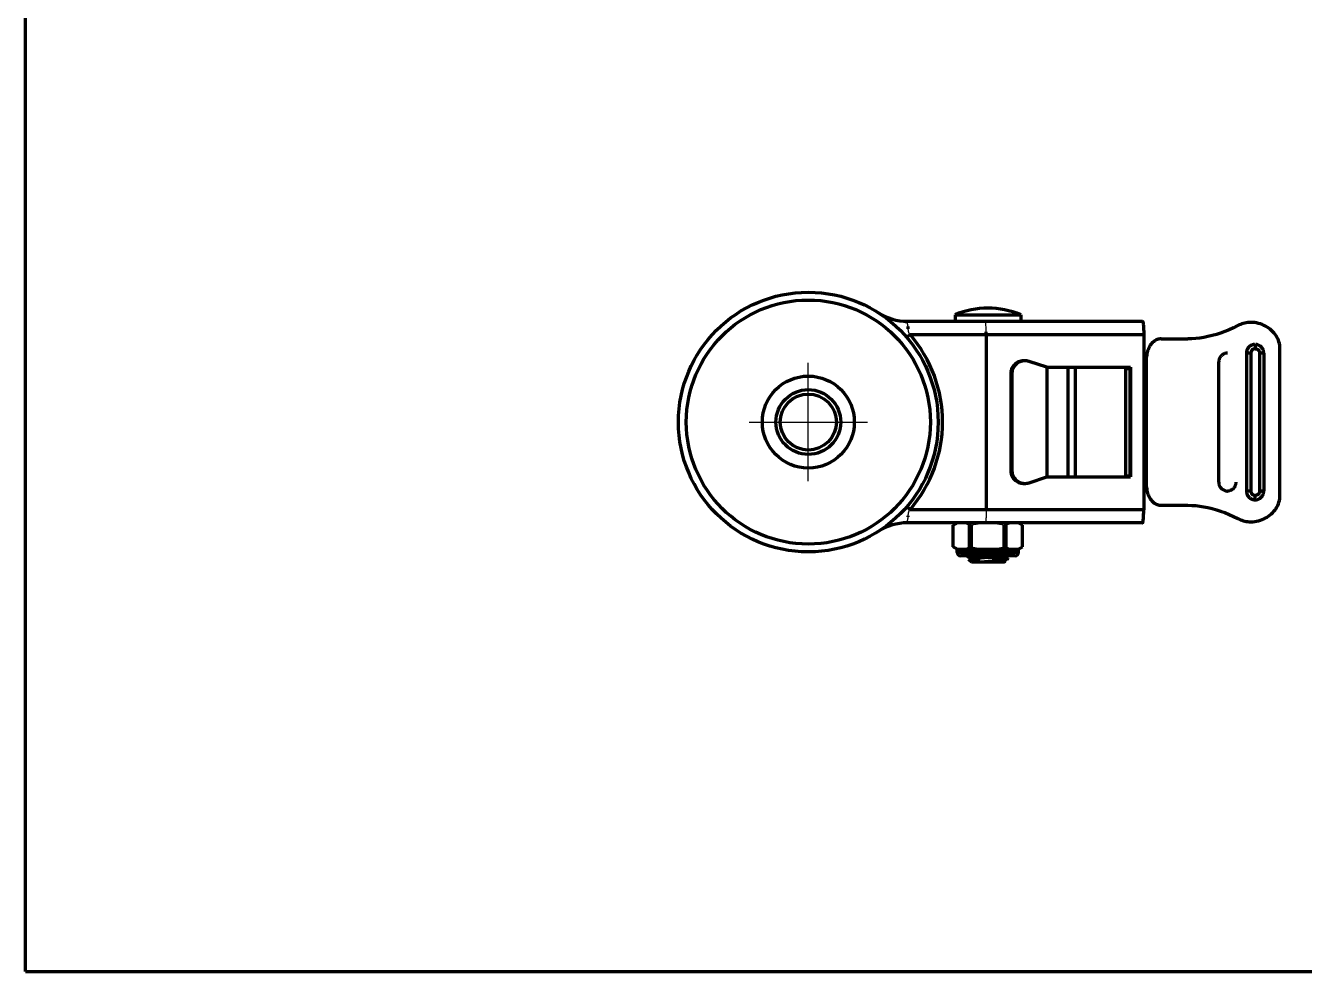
# Model space of a CAD drawing. Header units: millimetres. Extents: x 0 to 559, y 0 to 432.
# Drawn here: x 0 to 292, y 0 to 215.9 of the extents above; entities that cross this region are included whole.
import ezdxf

# ---------------------------------------------------------------- set-up
doc = ezdxf.new("R2010")
doc.units = ezdxf.units.MM
doc.linetypes.add('EB_DASHDOT', pattern=[39, 30, -3, 3, -3])
for name, color, linetype, lineweight in [('CAXA0', 7, 'Continuous', 70), ('CAXA1', 1, 'EB_DASHDOT', 25), ('CAXA3', 7, 'Continuous', 25)]:
    doc.layers.add(name, color=color, linetype=linetype, lineweight=lineweight)

msp = doc.modelspace()

# ---------------------------------------------------------------- linework, layer by layer
at = {"layer": 'CAXA0', "color": 7, "linetype": 'Continuous', "lineweight": 70}
for p, q in [((0, 0), (0, 431.8)), ((212.253416, 149.895975), (212.253416, 148.395975)), ((212.253416, 149.895975), (227.253416, 149.895975)), ((227.253416, 149.895975), (227.253416, 148.395975)), ((201.296664, 148.140371), (201.274506, 148.184)), ((201.322406, 148.393323), (201.326211, 148.39424)), ((201.326211, 148.39424), (201.330251, 148.395179)), ((201.330251, 148.395179), (201.33202, 148.39558)), ((201.333772, 148.395975), (255.085444, 148.395975)), ((201.536537, 147.10771), (201.526617, 147.218151)), ((201.545828, 146.99361), (201.536537, 147.10771)), ((201.564266, 146.760248), (201.545828, 146.99361)), ((201.574208, 146.64359), (201.564266, 146.760248)), ((219.222435, 148.395975), (255.085444, 148.395975)), ((279.817809, 148.145975), (279.529233, 148.139487)), ((201.223465, 144.743485), (201.981262, 145.395975)), ((201.980611, 145.395975), (219.353417, 145.395975)), ((219.352634, 145.70975), (219.350495, 146.020058)), ((219.352634, 145.70975), (219.353417, 105.395975)), ((219.353417, 145.395975), (255.346911, 145.395975)), ((255.346911, 145.395975), (255.346911, 105.395975)), ((259.33145, 144.395975), (265.39688, 144.395975)), ((279.814575, 141.145975), (278.805516, 141.145975)), ((278.805516, 141.145975), (278.805516, 109.645975)), ((278.863717, 141.623776), (278.830117, 141.458628)), ((279.814575, 141.145975), (279.814575, 109.645975)), ((282.751505, 141.145975), (281.824367, 141.145975)), ((281.824367, 141.145975), (281.824367, 109.645975)), ((282.751505, 141.145975), (282.751505, 109.645975)), ((286.457519, 108.645975), (286.457519, 142.145975)), ((233.193997, 137.895975), (229.155332, 139.242948)), ((233.193997, 137.895975), (252.358327, 137.895975)), ((233.193997, 137.895975), (233.193997, 112.895975)), ((238.017102, 137.895975), (238.017102, 112.895975)), ((239.721743, 137.895975), (239.721743, 112.895975)), ((251.199555, 137.895975), (251.199555, 137.645975)), ((251.199555, 137.645975), (252.140437, 137.645975)), ((251.199555, 137.645975), (251.199555, 113.145975)), ((252.140437, 137.895975), (252.140437, 112.895975)), ((252.358327, 137.895975), (252.358327, 112.895975)), ((255.346911, 137.645975), (255.916916, 137.645975)), ((255.916916, 139.395975), (255.916916, 111.395975)), ((272.506177, 111.645975), (272.506177, 139.145975)), ((224.962973, 136.395975), (224.962973, 114.395975)), ((224.962973, 136.395975), (225.22444, 136.395975)), ((225.22444, 136.395975), (225.22444, 114.395975)), ((224.962973, 114.395975), (225.22444, 114.395975)), ((229.155332, 111.549001), (233.193997, 112.895975)), ((233.193997, 112.895975), (252.358327, 112.895975)), ((251.199555, 113.145975), (252.140437, 113.145975)), ((251.199555, 113.145975), (251.199555, 112.895975)), ((255.346911, 113.145975), (255.916916, 113.145975)), ((279.814575, 109.645975), (278.805516, 109.645975)), ((282.751505, 109.645975), (281.824367, 109.645975)), ((201.981262, 105.395975), (201.223465, 106.048465)), ((219.353417, 105.395975), (201.980287, 105.395975)), ((255.346911, 105.395975), (219.353417, 105.395975)), ((259.33145, 106.395975), (265.39688, 106.395975)), ((201.261357, 102.581698), (201.27458, 102.608098)), ((201.27458, 102.608098), (201.296735, 102.651722)), ((201.296735, 102.651722), (201.312663, 102.683667)), ((201.330249, 102.396771), (201.326208, 102.39771)), ((201.333499, 102.396037), (201.330249, 102.396771)), ((255.085444, 102.395975), (201.333772, 102.395975)), ((201.541199, 103.740319), (201.564224, 104.031295)), ((211.831516, 101.863716), (212.753416, 102.395975)), ((255.085444, 102.395975), (219.222435, 102.395975)), ((227.67139, 101.865982), (226.753416, 102.395975)), ((279.529234, 102.652475), (279.817809, 102.645975)), ((211.83675, 101.863716), (211.831516, 101.863716)), ((211.831516, 96.928234), (211.831516, 101.863716)), ((211.83675, 96.928234), (211.83675, 101.863716)), ((215.545725, 101.863716), (216.04444, 101.863716)), ((215.545725, 96.928234), (215.545725, 101.863716)), ((216.04444, 96.928234), (216.04444, 101.863716)), ((223.462391, 101.863716), (223.961106, 101.863716)), ((223.462391, 96.928234), (223.462391, 101.863716)), ((223.961106, 96.928234), (223.961106, 101.863716)), ((227.675316, 101.863716), (227.670081, 101.863716)), ((227.670081, 96.928234), (227.670081, 101.863716)), ((227.675316, 96.928234), (227.675316, 101.863716)), ((211.83675, 96.928234), (211.831516, 96.928234)), ((212.753416, 96.395975), (211.831516, 96.928234)), ((212.753416, 96.395975), (226.753416, 96.395975)), ((212.753416, 95.645975), (212.753416, 96.395975)), ((215.545725, 96.928234), (216.04444, 96.928234)), ((223.462391, 96.928234), (223.961106, 96.928234)), ((226.753416, 96.395975), (227.675316, 96.928234)), ((226.753416, 95.645975), (226.753416, 96.395975)), ((227.675316, 96.928234), (227.670081, 96.928234)), ((226.753416, 95.645975), (212.753416, 95.645975)), ((226.003416, 94.895975), (213.503416, 94.895975)), ((215.003416, 94.895975), (215.003416, 94.711851)), ((215.003416, 94.895975), (215.003416, 94.711851)), ((215.014432, 94.701009), (215.935228, 94.247496)), ((216.003416, 93.395975), (215.362, 94.03739)), ((215.981342, 94.263753), (215.373153, 94.049517)), ((215.87648, 94.80989), (216.243123, 94.829498)), ((216.348546, 94.120623), (216.01869, 94.105547)), ((216.243123, 94.829498), (216.662979, 94.849105)), ((216.733456, 94.135588), (216.348546, 94.120623)), ((216.662979, 94.849105), (217.129682, 94.868713)), ((217.16737, 94.150475), (216.733456, 94.135588)), ((216.934829, 94.361753), (217.314356, 94.383845)), ((217.898366, 94.172788), (217.16737, 94.150475)), ((217.314356, 94.383845), (217.740801, 94.405936)), ((217.740801, 94.405936), (218.205961, 94.428028)), ((218.205961, 94.428028), (218.956555, 94.461165)), ((220.490734, 93.50454), (218.583072, 93.444957)), ((219.054675, 93.485666), (218.583072, 93.444957)), ((218.956555, 94.461165), (221.034262, 94.549531)), ((219.798728, 93.546531), (219.054675, 93.485666)), ((221.066573, 93.647469), (219.798728, 93.546531)), ((220.406077, 93.522278), (221.406749, 93.56646)), ((221.433986, 93.534558), (220.490734, 93.50454)), ((221.823644, 94.277193), (220.718309, 94.247466)), ((221.034262, 94.549531), (221.745894, 94.582668)), ((221.558266, 93.687673), (221.066573, 93.647469)), ((221.406749, 93.56646), (221.864085, 93.588552)), ((222.082133, 93.557058), (221.433986, 93.534558)), ((222.028289, 93.72778), (221.558266, 93.687673)), ((221.745894, 94.582668), (222.174261, 94.60476)), ((222.57491, 94.299356), (221.823644, 94.277193)), ((221.864085, 93.588552), (222.28082, 93.610643)), ((222.468441, 93.76779), (222.028289, 93.72778)), ((222.466488, 93.571818), (222.082133, 93.557058)), ((222.174261, 94.60476), (222.556061, 94.626851)), ((222.28082, 93.610643), (222.648938, 93.632735)), ((222.807749, 93.586427), (222.466488, 93.571818)), ((223.025932, 94.314139), (222.57491, 94.299356)), ((223.102855, 93.600951), (222.807749, 93.586427)), ((223.429437, 94.32897), (223.025932, 94.314139)), ((223.779513, 94.343912), (223.429437, 94.32897)), ((223.503416, 93.395975), (223.774487, 93.667046)), ((223.538651, 94.731255), (223.872942, 94.895975)), ((223.538651, 93.731255), (224.106444, 94.010984)), ((223.782187, 94.673283), (223.571604, 94.747496)), ((223.762343, 93.680274), (223.571604, 93.747496)), ((224.48181, 94.427036), (223.782187, 94.673283)), ((224.141602, 94.034161), (224.503416, 94.395975)), ((224.479804, 94.395975), (224.500293, 94.40608)), ((224.479804, 94.395975), (224.503416, 94.395975)), ((224.501653, 94.416187), (224.48181, 94.427036)), ((224.500293, 94.40608), (224.503416, 94.411847)), ((224.503416, 94.411847), (224.501653, 94.416187)), ((224.503416, 94.411851), (224.503416, 94.395975)), ((223.503416, 93.395975), (216.003416, 93.395975)), ((0, 0), (558.8, 0))]:
    msp.add_line(p, q, dxfattribs=at)
for points in [[(255.085444, 148.395975), (255.108514, 148.383843), (255.131071, 148.349769), (255.153116, 148.293752), (255.174808, 148.215038), (255.195988, 148.114381), (255.216177, 147.994051), (255.235354, 147.853602), (255.253542, 147.69348), (255.270329, 147.517295), (255.285684, 147.324683), (255.29964, 147.116008), (255.311881, 146.895975), (255.322368, 146.664326), (255.331141, 146.421319), (255.338002, 146.172432), (255.342884, 145.919492), (255.345854, 145.660673), (255.346911, 145.395975)], [(276.829364, 147.420168), (275.83719, 146.922771), (274.849995, 146.47175), (273.868858, 146.067105), (272.895772, 145.710098), (271.930848, 145.399467), (270.972387, 145.131428), (270.021291, 144.90524), (269.078878, 144.721645), (268.144222, 144.579077), (267.21785, 144.477015), (266.301662, 144.415981), (265.39688, 144.395975)], [(279.529233, 148.139487), (279.461446, 148.136224), (279.110268, 148.10841), (278.764323, 148.062533), (278.422584, 147.998141), (278.08616, 147.915686), (277.758285, 147.816525), (277.44005, 147.701112), (277.130405, 147.568993), (276.829364, 147.420168)], [(286.457519, 142.145975), (286.440057, 142.546708), (286.39528, 142.938747), (286.323161, 143.322091), (286.222401, 143.697643), (286.094185, 144.0645), (285.942198, 144.419955), (285.767102, 144.763249), (285.568075, 145.095141), (285.346575, 145.415198), (285.102537, 145.724186), (284.835848, 146.02134), (284.547902, 146.303928), (284.238086, 146.572526), (283.90686, 146.826558), (283.557266, 147.061564), (283.188311, 147.277693), (282.800916, 147.474796), (282.401055, 147.647971), (281.988408, 147.79665), (281.563351, 147.9214), (281.132978, 148.019028), (280.699715, 148.088467), (280.261297, 148.130782), (279.817809, 148.145975)], [(259.33145, 144.395975), (259.097651, 144.387619), (258.865624, 144.357621), (258.63541, 144.305981), (258.40457, 144.232063), (258.175681, 144.136502), (257.956074, 144.021204), (257.747229, 143.88596), (257.547242, 143.730979), (257.358067, 143.558794), (257.179723, 143.369573), (257.011694, 143.163148), (256.855034, 142.941557), (256.709451, 142.704856), (256.574736, 142.452988), (256.452023, 142.187818), (256.340923, 141.908857), (256.241357, 141.616595), (256.154887, 141.314369), (256.081437, 140.99968), (256.02069, 140.675028), (255.973841, 140.351247), (255.941209, 140.031951), (255.922252, 139.713527), (255.916916, 139.395975)], [(280.779126, 143.145789), (280.633591, 143.138502), (280.489101, 143.120668), (280.346417, 143.092409), (280.227495, 143.060436)], [(280.779174, 143.145773), (280.783411, 143.140378), (280.787672, 143.12407), (280.791843, 143.097027), (280.795851, 143.059547), (280.799662, 143.012042), (280.803272, 142.955033), (280.806604, 142.889146), (280.809615, 142.815105), (280.812338, 142.733722), (280.81467, 142.64589)], [(282.751453, 141.145975), (282.746036, 141.292842), (282.727067, 141.457667), (282.694495, 141.620379), (282.648508, 141.779838), (282.589414, 141.93508), (282.517515, 142.085106), (282.433271, 142.228817), (282.337316, 142.365125), (282.230273, 142.493015), (282.112853, 142.611589), (281.985934, 142.719996), (281.850374, 142.817437), (281.707115, 142.90323), (281.55722, 142.976781), (281.40171, 143.037545), (281.241676, 143.085113), (281.078329, 143.119179), (280.912828, 143.13949), (280.779231, 143.145772)], [(274.447474, 141.145478), (274.302197, 141.136942), (274.139273, 141.114454), (273.9786, 141.078405), (273.821309, 141.029045), (273.668575, 140.966688), (273.521472, 140.891718), (273.381008, 140.804685), (273.248231, 140.706201), (273.124062, 140.596919), (273.009337, 140.47764), (272.904907, 140.349235), (272.811465, 140.21256), (272.729605, 140.068625), (272.65994, 139.918548), (272.602918, 139.763364), (272.558825, 139.604056), (272.527959, 139.441649), (272.510502, 139.277252), (272.506214, 139.145975)], [(278.830117, 141.458628), (278.81103, 141.293464), (278.805588, 141.145975)], [(278.832144, 141.469515), (278.812531, 141.309937), (278.805798, 141.145975)], [(280.227521, 143.060449), (280.157244, 143.037808), (280.001813, 142.97719), (279.851964, 142.903802), (279.708707, 142.818189), (279.573097, 142.720942), (279.446086, 142.612716), (279.328527, 142.494308), (279.221288, 142.366559), (279.125118, 142.230344), (279.040637, 142.08667), (278.968467, 141.936605), (278.909116, 141.781235), (278.862898, 141.621583)], [(279.456521, 142.622169), (279.353156, 142.520593), (279.257385, 142.411757), (279.170028, 142.296664), (279.091182, 142.175518), (279.02044, 142.047307), (278.958494, 141.912396), (278.906136, 141.771467)], [(280.227495, 143.060436), (280.206363, 143.053923), (280.06959, 143.005429), (279.936597, 142.947103), (279.807946, 142.879145), (279.684486, 142.801958), (279.567104, 142.7161)], [(280.820129, 142.145604), (280.744984, 142.14088), (280.67119, 142.131148), (280.598746, 142.116409), (280.527329, 142.096545), (280.457263, 142.071673), (280.389531, 142.042146), (280.324103, 142.007853), (280.261009, 141.968905), (280.201325, 141.92598), (280.145178, 141.879078), (280.092441, 141.828201), (280.043815, 141.774032), (279.999385, 141.716773), (279.959065, 141.656223), (279.9233, 141.592466), (279.891891, 141.525412), (279.865037, 141.455151), (279.843775, 141.382041), (279.82845, 141.306201), (279.818717, 141.227512), (279.814575, 141.145975)], [(280.81467, 142.64589), (280.818157, 142.454796), (280.819365, 142.353631), (280.820049, 142.250188), (280.820129, 142.145604)], [(280.820129, 142.145604), (280.895005, 142.140909), (280.968533, 142.131236), (281.040714, 142.116586), (281.111873, 142.096844), (281.181684, 142.072124), (281.249176, 142.042772), (281.314382, 142.00868), (281.37727, 141.969954), (281.436774, 141.927267), (281.492772, 141.880614), (281.545388, 141.829999), (281.593925, 141.776107), (281.638283, 141.719188), (281.678564, 141.658991), (281.714371, 141.595453), (281.74595, 141.52848), (281.773058, 141.458166), (281.794565, 141.384736), (281.810097, 141.308265), (281.820031, 141.228678), (281.824367, 141.145975)], [(227.952495, 139.395837), (227.834211, 139.393367), (227.564635, 139.370429), (227.300311, 139.323881), (227.041366, 139.253149), (226.787673, 139.158807), (226.54532, 139.043117), (226.314582, 138.905564), (226.095184, 138.746663), (225.892391, 138.570229), (225.706606, 138.375837), (225.537426, 138.163912), (225.388913, 137.939538), (225.261564, 137.702416), (225.154882, 137.452846), (225.071425, 137.196818), (225.012048, 136.936329), (224.975898, 136.669381), (224.962973, 136.395975)], [(228.213962, 139.395837), (228.095678, 139.393367), (227.826102, 139.370429), (227.561778, 139.323881), (227.302834, 139.253149), (227.04914, 139.158807), (226.806788, 139.043117), (226.576049, 138.905564), (226.356651, 138.746663), (226.153859, 138.570229), (225.968073, 138.375837), (225.798894, 138.163912), (225.65038, 137.939538), (225.523032, 137.702416), (225.416349, 137.452846), (225.332893, 137.196818), (225.273516, 136.936329), (225.237365, 136.669381), (225.22444, 136.395975)], [(229.155332, 139.242948), (228.892785, 139.316842), (228.629019, 139.366573), (228.364036, 139.392143), (228.213962, 139.395837)], [(224.962973, 114.395975), (224.975898, 114.122569), (225.012048, 113.855621), (225.071425, 113.595131), (225.154882, 113.339103), (225.261564, 113.089534), (225.388913, 112.852411), (225.537426, 112.628038), (225.706606, 112.416112), (225.892391, 112.22172), (226.095184, 112.045286), (226.314582, 111.886386), (226.54532, 111.748832), (226.787673, 111.633143), (227.041366, 111.5388), (227.300311, 111.468069), (227.564635, 111.42152), (227.834211, 111.398583), (227.952495, 111.396113)], [(225.22444, 114.395975), (225.237365, 114.122569), (225.273516, 113.855621), (225.332893, 113.595131), (225.416349, 113.339103), (225.523032, 113.089534), (225.65038, 112.852411), (225.798894, 112.628038), (225.968073, 112.416112), (226.153859, 112.22172), (226.356651, 112.045286), (226.576049, 111.886386), (226.806788, 111.748832), (227.04914, 111.633143), (227.302834, 111.5388), (227.561778, 111.468069), (227.826102, 111.42152), (228.095678, 111.398583), (228.213962, 111.396113)], [(228.213962, 111.396113), (228.364036, 111.399807), (228.629019, 111.425377), (228.892785, 111.475108), (229.155332, 111.549001)], [(255.916916, 111.395975), (255.922235, 111.078802), (255.94115, 110.760733), (255.973713, 110.441767), (256.020463, 110.118296), (256.081085, 109.793928), (256.15439, 109.479491), (256.240697, 109.177477), (256.340078, 108.885394), (256.450964, 108.606594), (256.573439, 108.341573), (256.707885, 108.089836), (256.853152, 107.85325), (257.009395, 107.631799), (257.176956, 107.425499), (257.35491, 107.236269), (257.543779, 107.063885), (257.743543, 106.908571), (257.952374, 106.772924), (258.172267, 106.657115), (258.401666, 106.560973), (258.633114, 106.48658), (258.86399, 106.434629), (259.096782, 106.404428), (259.33145, 106.395975)], [(272.506228, 111.645975), (272.511671, 111.498106), (272.530484, 111.333769), (272.562694, 111.171589), (272.608107, 111.012675), (272.666398, 110.858019), (272.737265, 110.708589), (272.82027, 110.565421), (272.914781, 110.429606), (273.020189, 110.302141), (273.135813, 110.183883), (273.260797, 110.075676), (273.394294, 109.978315), (273.535393, 109.892463), (273.68306, 109.818702), (273.836282, 109.757575), (273.993987, 109.709485), (274.155012, 109.67472), (274.318222, 109.653529), (274.447151, 109.646472)], [(276.389428, 111.645975), (276.383481, 111.491304), (276.366024, 111.33983), (276.337676, 111.192372), (276.299336, 111.050417), (276.251577, 110.913821), (276.194103, 110.781001), (276.126814, 110.651978), (276.050341, 110.528176), (275.965073, 110.41025), (275.871408, 110.298792), (275.769868, 110.194461), (275.661122, 110.097937), (275.545845, 110.009777), (275.424591, 109.930365), (275.297917, 109.860054), (275.16697, 109.79942), (275.031998, 109.748521), (274.892109, 109.707218), (274.747412, 109.675996), (274.599161, 109.655574), (274.44815, 109.646446)], [(278.805558, 109.645975), (278.809786, 109.516282), (278.827346, 109.351459), (278.858526, 109.188583), (278.903148, 109.028798), (278.960933, 108.873075), (279.031597, 108.722431), (279.114674, 108.577969), (279.209545, 108.440792), (279.315603, 108.311926), (279.432132, 108.192286), (279.558257, 108.082733), (279.693135, 107.984074), (279.835827, 107.897), (279.985255, 107.822122), (280.114873, 107.76919)], [(278.805798, 109.645975), (278.811857, 109.490423), (278.82965, 109.338031)], [(278.858561, 109.189635), (278.897699, 109.046711), (278.946485, 108.909162), (279.005188, 108.775508), (279.073868, 108.645827), (279.151892, 108.521504), (279.238888, 108.40316), (279.334458, 108.291386), (279.438057, 108.186868)], [(279.549006, 108.090296), (279.666623, 108.002228), (279.790326, 107.923067), (279.919518, 107.853189), (280.0532, 107.793094), (280.114858, 107.769229)], [(279.814575, 109.645975), (279.81815, 109.568524), (279.827035, 109.493292), (279.841232, 109.420279), (279.860867, 109.349469), (279.885813, 109.280877), (279.91569, 109.214552), (279.950569, 109.150187), (279.99038, 109.088089), (280.034524, 109.029225), (280.083099, 108.973625), (280.136007, 108.921258), (280.192363, 108.873007), (280.252193, 108.828965), (280.31547, 108.789039), (280.381229, 108.753828), (280.449362, 108.723398), (280.519976, 108.697683), (280.592424, 108.67708), (280.666492, 108.661723), (280.742395, 108.651478), (280.820129, 108.646345)], [(279.817809, 102.645975), (280.260634, 102.661135), (280.69837, 102.703319), (281.130932, 102.772526), (281.560593, 102.869838), (281.98492, 102.994173), (282.396796, 103.14229), (282.79576, 103.314702), (283.182218, 103.510894), (283.550418, 103.726081), (283.899484, 103.96009), (284.230363, 104.213093), (284.540094, 104.48082), (284.828273, 104.762719), (285.095456, 105.059342), (285.340149, 105.36808), (285.562495, 105.688207), (285.762529, 106.02045), (285.938608, 106.364368), (286.091552, 106.720789), (286.220704, 107.088886), (286.322211, 107.465745), (286.394834, 107.850393), (286.439927, 108.243803), (286.457519, 108.645975)], [(280.779175, 107.646184), (280.783435, 107.651578), (280.787689, 107.667886), (280.791833, 107.694928), (280.795845, 107.732408), (280.799677, 107.779913), (280.803259, 107.836922), (280.806594, 107.902808), (280.809647, 107.976848), (280.81232, 108.058231), (280.814658, 108.146063), (280.816644, 108.239378), (280.818131, 108.337155), (280.819132, 108.43832), (280.820129, 108.646345)], [(280.779224, 107.646183), (280.928893, 107.653829), (281.094128, 107.675443), (281.257138, 107.7108), (281.416769, 107.759645), (281.571802, 107.821648), (281.72114, 107.896417), (281.863769, 107.9834), (281.998612, 108.081973), (282.124715, 108.191467), (282.241233, 108.311074), (282.347295, 108.439916), (282.442173, 108.577098), (282.525264, 108.72159), (282.595949, 108.872277), (282.653759, 109.028063), (282.698411, 109.187932), (282.729621, 109.35089), (282.747213, 109.515794), (282.751468, 109.645975)], [(281.824367, 109.645975), (281.820798, 109.568595), (281.811957, 109.493455), (281.797845, 109.420556), (281.778341, 109.3499), (281.753563, 109.281485), (281.723873, 109.215302), (281.689187, 109.151018), (281.649585, 109.088966), (281.60567, 109.030139), (281.557348, 108.974578), (281.50471, 108.922242), (281.448639, 108.874006), (281.389113, 108.829965), (281.326152, 108.790023), (281.260698, 108.754769), (281.192968, 108.724267), (281.122744, 108.698451), (281.050319, 108.677712), (280.97579, 108.66218), (280.899061, 108.651725), (280.820129, 108.646345)], [(255.085444, 102.395975), (255.108514, 102.408107), (255.131071, 102.442181), (255.153116, 102.498197), (255.174808, 102.576912), (255.195988, 102.677569), (255.216177, 102.797899), (255.235354, 102.938348), (255.253542, 103.09847), (255.270329, 103.274654), (255.285684, 103.467267), (255.29964, 103.675942), (255.311881, 103.895975), (255.322368, 104.127624), (255.331141, 104.370631), (255.338002, 104.619518), (255.342884, 104.872457), (255.345854, 105.131276), (255.346911, 105.395975)], [(265.39688, 106.395975), (266.301672, 106.375969), (267.217873, 106.314933), (268.144262, 106.212868), (269.07895, 106.07029), (270.021397, 105.886682), (270.972493, 105.660495), (271.930876, 105.392482), (272.895683, 105.081891), (273.868699, 104.724906), (274.84984, 104.320258), (275.837088, 103.869216), (276.829364, 103.371781)], [(280.114858, 107.769229), (280.190937, 107.742942), (280.333025, 107.702752), (280.479103, 107.672913), (280.628073, 107.653933), (280.779125, 107.646161)], [(276.829364, 103.371781), (277.130214, 103.223029), (277.439713, 103.090959), (277.757849, 102.97557), (278.085665, 102.876402), (278.422077, 102.793915), (278.763857, 102.729491), (279.109903, 102.68359), (279.461236, 102.655751), (279.529234, 102.652475)]]:
    msp.add_lwpolyline(points, dxfattribs=at)
for radius in [29.6518, 27.864943, 10.5, 7.4, 6.4]:
    msp.add_circle((178.753416, 125.395975), radius, dxfattribs=at)
for centre, radius, start, end in [((201.333771, 160.395974), 11.999999, 237.17179303, 270.00000477), ((219.753416, 131.895975), 19.5, 67.38013505, 112.61986495), ((178.753416, 125.395975), 30.6518, 319.26919207, 40.73041297), ((201.333772, 90.395975), 12, 90, 122.8282084), ((213.503416, 95.645975), 0.75, 180, 270), ((226.003416, 95.645975), 0.75, 270, 360)]:
    msp.add_arc(centre, radius, start, end, dxfattribs=at)
at = {"layer": 'CAXA1', "linetype": 'EB_DASHDOT', "lineweight": 25}
for p, q in [((178.753416, 111.895975), (178.753416, 138.895975)), ((165.253416, 125.395975), (192.253416, 125.395975))]:
    msp.add_line(p, q, dxfattribs=at)
at = {"layer": 'CAXA3', "color": 7, "linetype": 'Continuous', "lineweight": 25}
for points in [[(201.274506, 148.184), (201.261298, 148.210372), (201.255281, 148.222867), (201.24966, 148.23498), (201.244463, 148.246657), (201.239868, 148.257831), (201.235891, 148.26852), (201.232517, 148.27872), (201.229867, 148.288347), (201.227983, 148.297412), (201.226825, 148.305941), (201.226391, 148.313896), (201.22672, 148.321292), (201.227775, 148.328165), (201.229442, 148.334522), (201.231748, 148.340389), (201.234667, 148.345792), (201.238007, 148.350747), (201.241778, 148.355277), (201.24597, 148.359412), (201.25036, 148.363176), (201.254932, 148.366586), (201.259703, 148.369675), (201.264499, 148.372483), (201.2693, 148.375029), (201.274125, 148.377331), (201.278861, 148.379426), (201.283491, 148.381328), (201.288032, 148.38305), (201.292414, 148.384618), (201.296635, 148.386046), (201.300697, 148.387339), (201.30454, 148.388508), (201.308157, 148.389564), (201.311555, 148.390512), (201.314684, 148.391354), (201.317525, 148.392098), (201.320096, 148.392752), (201.322406, 148.393323)], [(201.526617, 147.218151), (201.521394, 147.270949), (201.515952, 147.321787), (201.510317, 147.370764), (201.50453, 147.417282), (201.498613, 147.46106), (201.492543, 147.502527), (201.486284, 147.542162), (201.479829, 147.580052), (201.473184, 147.616201), (201.466339, 147.650933), (201.459278, 147.684336), (201.452015, 147.716383), (201.44458, 147.747197), (201.436968, 147.776809), (201.429184, 147.805244), (201.421267, 147.832608), (201.413216, 147.858925), (201.405033, 147.884219), (201.396765, 147.908587), (201.38841, 147.93205), (201.37997, 147.954627), (201.371501, 147.976398), (201.363, 147.997383), (201.354471, 148.017594), (201.345978, 148.037099), (201.337516, 148.055915), (201.329092, 148.074049), (201.320786, 148.091549), (201.312594, 148.108428), (201.296664, 148.140371)], [(201.333499, 148.395913), (201.333708, 148.39596), (201.333772, 148.395975)], [(201.653429, 146.064692), (201.643897, 146.111674), (201.634917, 146.159838), (201.626479, 146.209178), (201.618508, 146.259708), (201.61101, 146.311392), (201.603978, 146.364189), (201.597324, 146.418094), (201.59105, 146.473137), (201.585154, 146.529186), (201.579537, 146.585997), (201.574208, 146.64359)], [(201.981262, 145.395975), (201.957855, 145.417292), (201.935209, 145.439896), (201.913324, 145.463788), (201.892197, 145.488961), (201.871831, 145.515416), (201.852232, 145.543159), (201.833402, 145.572207), (201.815338, 145.602534), (201.798045, 145.634074), (201.781552, 145.666766), (201.76583, 145.700657), (201.750792, 145.735835), (201.736431, 145.772286), (201.722754, 145.810004), (201.709695, 145.849088), (201.697244, 145.889554), (201.685411, 145.931353), (201.674164, 145.974486), (201.663504, 146.018945), (201.653429, 146.064692)], [(219.350495, 146.020058), (219.347, 146.323497), (219.342082, 146.616741), (219.335808, 146.896578), (219.328382, 147.159941), (219.319767, 147.40395), (219.31, 147.625936), (219.299397, 147.823472), (219.287932, 147.994401), (219.27563, 148.13686), (219.26289, 148.249298), (219.249843, 148.330492), (219.236358, 148.379561), (219.222435, 148.395975)], [(201.750764, 105.056035), (201.765801, 105.091218), (201.781521, 105.125111), (201.798012, 105.157807), (201.815307, 105.189354), (201.833373, 105.219691), (201.852207, 105.24875), (201.871812, 105.276504), (201.892184, 105.302971), (201.913317, 105.328154), (201.935206, 105.352051), (201.957854, 105.374658), (201.981262, 105.395975)], [(219.353417, 105.395975), (219.352764, 105.082199), (219.350609, 104.771891)], [(201.326208, 102.39771), (201.322401, 102.398628), (201.32009, 102.399199), (201.317517, 102.399853), (201.314675, 102.400598), (201.311545, 102.40144), (201.308146, 102.402388), (201.304527, 102.403445), (201.300683, 102.404615), (201.296619, 102.405909), (201.292397, 102.407337), (201.288013, 102.408907), (201.283471, 102.410629), (201.278839, 102.412533), (201.274102, 102.414629), (201.269275, 102.416933), (201.264473, 102.419481), (201.259676, 102.422291), (201.254904, 102.425383), (201.250332, 102.428796), (201.245942, 102.432563), (201.241751, 102.436701), (201.237982, 102.441234), (201.234645, 102.446193), (201.231729, 102.451602), (201.229426, 102.457473), (201.227763, 102.463835), (201.226714, 102.470714), (201.22639, 102.478115), (201.226829, 102.486074), (201.227994, 102.494606), (201.229883, 102.503674), (201.232538, 102.513304), (201.235918, 102.523508), (201.239899, 102.534202), (201.244501, 102.545382), (201.249704, 102.557067), (201.255331, 102.569189), (201.261357, 102.581698)], [(201.312663, 102.683667), (201.320859, 102.700557), (201.329175, 102.718082), (201.337614, 102.736253), (201.346091, 102.755113), (201.354604, 102.774673), (201.363155, 102.794948), (201.37167, 102.815983), (201.380145, 102.837791), (201.388584, 102.860388), (201.396925, 102.883834), (201.405159, 102.908121), (201.413295, 102.93329), (201.421302, 102.959476), (201.429179, 102.986707), (201.436927, 103.015004), (201.444512, 103.044507), (201.451936, 103.075262), (201.459198, 103.107284), (201.466261, 103.140678), (201.473113, 103.175423), (201.479766, 103.211605), (201.486227, 103.249504), (201.492483, 103.289097), (201.498546, 103.330496), (201.504457, 103.374213), (201.510243, 103.420691), (201.515878, 103.469638), (201.521323, 103.520458), (201.526548, 103.573252), (201.531584, 103.627975), (201.541199, 103.740319)], [(201.564224, 104.031295), (201.574166, 104.147964), (201.579495, 104.20557), (201.585114, 104.262408), (201.591012, 104.318492), (201.597288, 104.373565), (201.603942, 104.42749), (201.610973, 104.480301), (201.618471, 104.531999), (201.626441, 104.582542), (201.634878, 104.631893), (201.643858, 104.680068), (201.65339, 104.727063), (201.663465, 104.772824), (201.674125, 104.817298), (201.685374, 104.860448), (201.697209, 104.902266), (201.709662, 104.942748), (201.722723, 104.981845), (201.736402, 105.019574), (201.750764, 105.056035)], [(211.83675, 101.863716), (211.965457, 101.931469), (212.093024, 101.994627), (212.219451, 102.053189), (212.344539, 102.107136), (212.468486, 102.156487), (212.591889, 102.201301), (212.714822, 102.241637), (212.83721, 102.277435), (212.959427, 102.308578), (213.081548, 102.335081), (213.203498, 102.35693), (213.325427, 102.373961), (213.447385, 102.386117), (213.569322, 102.393456), (213.691238, 102.395975)], [(213.691238, 102.395975), (213.813171, 102.393454), (213.935122, 102.386115), (214.057093, 102.373955), (214.179033, 102.356921), (214.300992, 102.335068), (214.423118, 102.308561), (214.545337, 102.277415), (214.667722, 102.241615), (214.790646, 102.201281), (214.91403, 102.156473), (215.037951, 102.107131), (215.16302, 102.053191), (215.289441, 101.994631), (215.417009, 101.931472), (215.545725, 101.863716)], [(216.04444, 101.863716), (216.301855, 101.931469), (216.556989, 101.994627), (216.809842, 102.053189), (217.060018, 102.107136), (217.307912, 102.156487), (217.554718, 102.201301), (217.800583, 102.241637), (218.04536, 102.277435), (218.289795, 102.308578), (218.534036, 102.335081), (218.777936, 102.35693), (219.021794, 102.373961)], [(219.350609, 104.771891), (219.347, 104.468453), (219.342083, 104.175209), (219.335899, 103.895372), (219.328382, 103.632008), (219.319734, 103.387999), (219.310107, 103.166014), (219.299397, 102.968478), (219.287867, 102.797549), (219.275741, 102.65509), (219.26289, 102.542652), (219.249462, 102.461458), (219.235878, 102.412389), (219.222435, 102.395975)], [(219.753416, 102.395975), (219.997281, 102.393454), (220.241185, 102.386115), (220.485126, 102.373955), (220.729006, 102.356921), (220.972924, 102.335068), (221.217176, 102.308561), (221.461614, 102.277415), (221.706385, 102.241615), (221.952233, 102.201281), (222.198999, 102.156473), (222.446842, 102.107131), (222.696981, 102.053191), (222.949822, 101.994631), (223.204958, 101.931472), (223.462391, 101.863716)], [(223.961106, 101.863716), (224.089813, 101.931469), (224.21738, 101.994627), (224.343807, 102.053189), (224.468894, 102.107136), (224.592842, 102.156487), (224.716245, 102.201301), (224.839177, 102.241637), (224.961566, 102.277435), (225.083783, 102.308578), (225.205904, 102.335081), (225.327854, 102.35693), (225.449783, 102.373961), (225.571741, 102.386117), (225.693677, 102.393456), (225.815593, 102.395975)], [(225.815593, 102.395975), (225.937526, 102.393454), (226.059478, 102.386115), (226.181448, 102.373955), (226.303389, 102.356921), (226.425348, 102.335068), (226.547474, 102.308561), (226.669692, 102.277415), (226.792078, 102.241615), (226.915002, 102.201281), (227.038385, 102.156473), (227.162307, 102.107131), (227.287376, 102.053191), (227.413796, 101.994631), (227.541365, 101.931472), (227.670081, 101.863716)], [(211.83675, 96.928234), (211.965457, 96.860481), (212.093024, 96.797323), (212.219451, 96.738761), (212.344539, 96.684814), (212.468486, 96.635462), (212.591889, 96.590648), (212.714822, 96.550313), (212.83721, 96.514515), (212.959427, 96.483372), (213.081548, 96.456868), (213.203498, 96.435019), (213.325427, 96.417989), (213.447385, 96.405832), (213.569322, 96.398494), (213.691238, 96.395975)], [(213.691238, 96.395975), (213.813171, 96.398495), (213.935122, 96.405835), (214.057093, 96.417994), (214.179033, 96.435028), (214.300992, 96.456881), (214.423118, 96.483389), (214.545337, 96.514535), (214.667722, 96.550335), (214.790646, 96.590669), (214.91403, 96.635477), (215.037951, 96.684819), (215.16302, 96.738759), (215.289441, 96.797319), (215.417009, 96.860477), (215.545725, 96.928234)], [(216.04444, 96.928234), (216.301855, 96.860481), (216.556989, 96.797323), (216.809842, 96.738761), (217.060018, 96.684814), (217.307912, 96.635462), (217.554718, 96.590648), (217.800583, 96.550313), (218.04536, 96.514515), (218.289795, 96.483372), (218.534036, 96.456868), (218.777936, 96.435019), (219.021794, 96.417989), (219.26571, 96.405832), (219.509584, 96.398494), (219.753416, 96.395975)], [(219.753416, 96.395975), (219.997281, 96.398495), (220.241185, 96.405835), (220.485126, 96.417994), (220.729006, 96.435028), (220.972924, 96.456881), (221.217176, 96.483389), (221.461614, 96.514535), (221.706385, 96.550335), (221.952233, 96.590669), (222.198999, 96.635477), (222.446842, 96.684819), (222.696981, 96.738759), (222.949822, 96.797319), (223.204958, 96.860477), (223.462391, 96.928234)], [(223.961106, 96.928234), (224.089813, 96.860481), (224.21738, 96.797323), (224.343807, 96.738761), (224.468894, 96.684814), (224.592842, 96.635462), (224.716245, 96.590648), (224.839177, 96.550313), (224.961566, 96.514515), (225.083783, 96.483372), (225.205904, 96.456868), (225.327854, 96.435019), (225.449783, 96.417989), (225.571741, 96.405832), (225.693677, 96.398494), (225.815593, 96.395975)], [(225.815593, 96.395975), (225.937526, 96.398495), (226.059478, 96.405835), (226.181448, 96.417994), (226.303389, 96.435028), (226.425348, 96.456881), (226.547474, 96.483389), (226.669692, 96.514535), (226.792078, 96.550335), (226.915002, 96.590669), (227.038385, 96.635477), (227.162307, 96.684819), (227.287376, 96.738759), (227.413796, 96.797319), (227.541365, 96.860477), (227.670081, 96.928234)], [(215.003416, 94.711851), (215.012425, 94.721654), (215.039418, 94.731458)], [(215.014432, 94.701009), (215.012004, 94.702279), (215.003416, 94.711851)], [(215.039418, 94.731458), (215.084293, 94.741262), (215.14688, 94.751066), (215.226941, 94.76087), (215.324172, 94.770674), (215.438206, 94.780478), (215.568608, 94.790282), (215.714884, 94.800086), (215.87648, 94.80989)], [(215.373153, 94.049517), (215.363326, 94.044835), (215.362, 94.03739)], [(216.01869, 94.105547), (215.875787, 94.097932), (215.748964, 94.09028), (215.639602, 94.082639), (215.548102, 94.075019), (215.474582, 94.067411), (215.419359, 94.059841), (215.382359, 94.052319), (215.373153, 94.049517)], [(215.981342, 94.263753), (216.015559, 94.273387), (216.071626, 94.284433), (216.14542, 94.295479), (216.236586, 94.306525), (216.344685, 94.31757), (216.469195, 94.328616), (216.609519, 94.339662), (216.76498, 94.350708), (216.934829, 94.361753)], [(217.129682, 94.868713), (217.636158, 94.888321), (217.843642, 94.895975)], [(220.718309, 94.247466), (219.853218, 94.225131), (217.898366, 94.172788)], [(218.583072, 93.444957), (219.618384, 93.48914), (220.406077, 93.522278)], [(224.106444, 94.010984), (224.095562, 94.005904), (224.042658, 93.986185), (223.972997, 93.966442), (223.886958, 93.946678), (223.784983, 93.926891), (223.667578, 93.907083), (223.535312, 93.887252), (223.388809, 93.867399), (223.228755, 93.847523), (223.055885, 93.827625), (222.870979, 93.807704), (222.674872, 93.787759), (222.468441, 93.76779)], [(222.556061, 94.626851), (222.727164, 94.637897), (222.883949, 94.648942), (223.025662, 94.659988), (223.151619, 94.671034), (223.261215, 94.68208), (223.353922, 94.693125), (223.429293, 94.704171), (223.486966, 94.715217), (223.526663, 94.726263), (223.538651, 94.731255)], [(222.648938, 93.632735), (222.812513, 93.643781), (222.961358, 93.654826), (223.094759, 93.665872), (223.212071, 93.676918), (223.312731, 93.687964), (223.396254, 93.699009), (223.462237, 93.710055), (223.510363, 93.721101), (223.538651, 93.731255)], [(223.729177, 93.652442), (223.683453, 93.645102), (223.622281, 93.63772), (223.545885, 93.630313), (223.455096, 93.622928), (223.350704, 93.615581), (223.2331, 93.608257), (223.102855, 93.600951)], [(223.774487, 93.667046), (223.759527, 93.659757), (223.729177, 93.652442)], [(223.762343, 93.680274), (223.773561, 93.674774), (223.774487, 93.667046)], [(224.479804, 94.395975), (224.433869, 94.388622), (224.369572, 94.381238), (224.286997, 94.373823), (224.186153, 94.366367), (224.067385, 94.358881), (223.931614, 94.351395), (223.779513, 94.343912)], [(224.141616, 94.034175), (224.131403, 94.025602), (224.106444, 94.010984)]]:
    msp.add_lwpolyline(points, dxfattribs=at)

doc.saveas('drawing.dxf')
